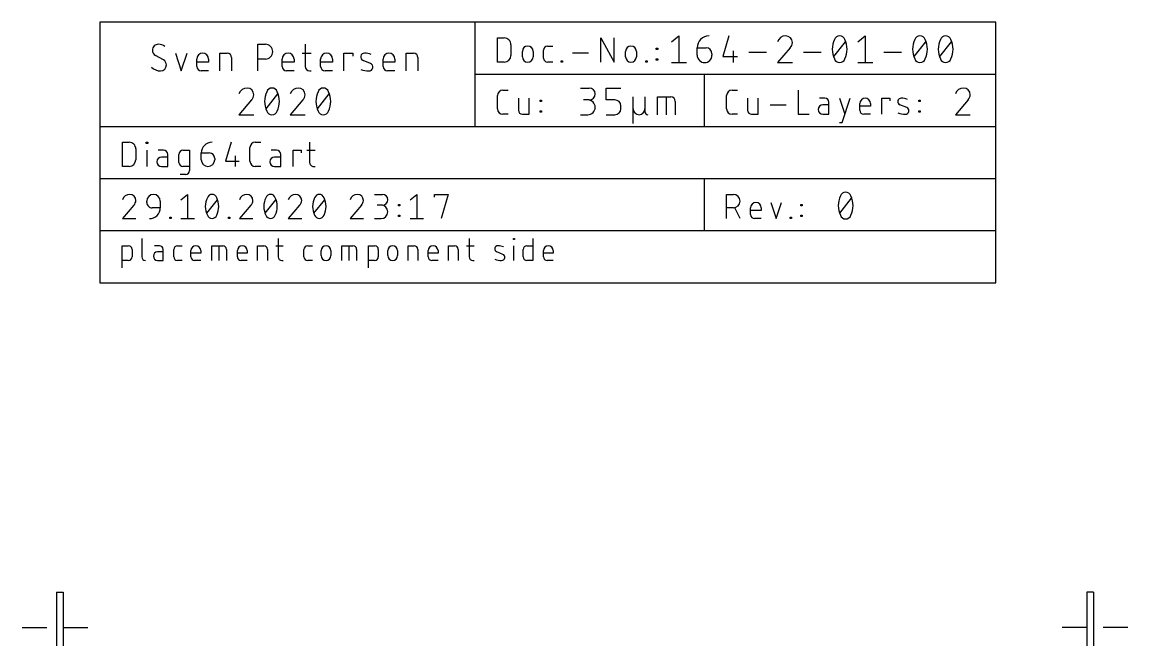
# Model space of a CAD drawing. Extents: x -8 to 66, y 0 to 104.
# Drawn here: x -4.7 to 62.7, y 66.8 to 104.4 of the extents above; entities that cross this region are included whole.
import ezdxf

# ---------------------------------------------------------------- set-up
doc = ezdxf.new("R2010")
doc.units = 0
doc.layers.add('21', color=253, linetype='CONTINUOUS')
doc.layers.add('48', color=6, linetype='CONTINUOUS')

msp = doc.modelspace()

# ---------------------------------------------------------------- linework, layer by layer
at = {"layer": '21'}
for p, q in [((2.5898, 91.2026), (2.5898, 90.0808)), ((10.9106, 91.2026), (10.9106, 90.0808)), ((22.5459, 91.2026), (22.5459, 90.0808)), ((25.2432, 91.1278), (25.2432, 91.2026)), ((25.2432, 91.2026), (25.318, 91.2026)), ((25.318, 91.1278), (25.2432, 91.1278)), ((25.318, 91.2026), (25.318, 91.1278)), ((26.4381, 91.2026), (26.4381, 89.8564)), ((1.4002, 89.4077), (1.4002, 90.7539)), ((1.4002, 90.7539), (1.7741, 90.7539)), ((1.9985, 90.5295), (1.9985, 90.0808)), ((3.6733, 90.7539), (3.3741, 90.7539)), ((3.8977, 90.3799), (3.5611, 90.3799)), ((3.8977, 89.8564), (3.8977, 90.5295)), ((4.5419, 90.0808), (4.5419, 90.5295)), ((4.7662, 90.7539), (5.0654, 90.7539)), ((5.5894, 90.0808), (5.5894, 90.4547)), ((6.1877, 90.4547), (6.1877, 90.3051)), ((6.8543, 89.8564), (6.8543, 90.7539)), ((6.8543, 90.7539), (7.5274, 90.7539)), ((7.303, 89.8564), (7.303, 90.7539)), ((7.7517, 90.5295), (7.7517, 89.8564)), ((8.4183, 90.0808), (8.4183, 90.4547)), ((9.0166, 90.4547), (9.0166, 90.3051)), ((9.6503, 89.8564), (9.6503, 90.7539)), ((9.6503, 90.7539), (10.0242, 90.7539)), ((10.2486, 90.5295), (10.2486, 89.8564)), ((10.761, 90.7539), (11.2098, 90.7539)), ((12.4812, 90.0808), (12.4812, 90.5295)), ((12.7056, 90.7539), (13.0047, 90.7539)), ((13.5287, 90.1556), (13.5287, 90.4547)), ((14.127, 90.4547), (14.127, 90.1556)), ((14.7936, 89.8564), (14.7936, 90.7539)), ((14.7936, 90.7539), (15.4667, 90.7539)), ((15.2423, 89.8564), (15.2423, 90.7539)), ((15.6911, 90.5295), (15.6911, 89.8564)), ((16.4119, 89.4077), (16.4119, 90.7539)), ((16.4119, 90.7539), (16.7858, 90.7539)), ((17.0102, 90.5295), (17.0102, 90.0808)), ((17.5896, 90.1556), (17.5896, 90.4547)), ((18.1879, 90.4547), (18.1879, 90.1556)), ((18.8216, 89.8564), (18.8216, 90.7539)), ((18.8216, 90.7539), (19.1955, 90.7539)), ((19.4199, 90.5295), (19.4199, 89.8564)), ((20.0536, 90.0808), (20.0536, 90.4547)), ((20.6519, 90.4547), (20.6519, 90.3051)), ((21.2855, 89.8564), (21.2855, 90.7539)), ((21.2855, 90.7539), (21.6595, 90.7539)), ((21.8839, 90.5295), (21.8839, 89.8564)), ((22.3963, 90.7539), (22.845, 90.7539)), ((24.6006, 90.2303), (24.2267, 90.3799)), ((25.2806, 89.8564), (25.2806, 90.7539)), ((25.8398, 90.0808), (25.8398, 90.5295)), ((26.0641, 90.7539), (26.4381, 90.7539)), ((27.0803, 90.0808), (27.0803, 90.4547)), ((27.6787, 90.4547), (27.6787, 90.3051)), ((1.7741, 89.8564), (1.4002, 89.8564)), ((3.5611, 89.8564), (3.8977, 89.8564)), ((5.0654, 89.8564), (4.7662, 89.8564)), ((6.1877, 90.3051), (5.5894, 90.3051)), ((6.1877, 89.8564), (5.8137, 89.8564)), ((9.0166, 90.3051), (8.4183, 90.3051)), ((9.0166, 89.8564), (8.6427, 89.8564)), ((11.135, 89.8564), (11.2098, 89.8564)), ((13.0047, 89.8564), (12.7056, 89.8564)), ((16.7858, 89.8564), (16.4119, 89.8564)), ((20.6519, 90.3051), (20.0536, 90.3051)), ((20.6519, 89.8564), (20.2779, 89.8564)), ((22.7702, 89.8564), (22.845, 89.8564)), ((26.4381, 89.8564), (26.0641, 89.8564)), ((27.6787, 90.3051), (27.0803, 90.3051)), ((27.6787, 89.8564), (27.3047, 89.8564)), ((-2.6, 69.65), (-2.6, 58.35)), ((-2.6, 69.65), (-2.2, 69.65)), ((-2.2, 69.65), (-2.2, 46.35)), ((60.2, 69.65), (60.2, 46.35)), ((60.6, 69.65), (60.2, 69.65)), ((60.6, 69.65), (60.6, 58.35)), ((-4.7, 67.5), (-3.2, 67.5)), ((-2.2, 67.5), (-0.7, 67.5)), ((60.2, 67.5), (58.7, 67.5)), ((62.7, 67.5), (61.2, 67.5))]:
    msp.add_line(p, q, dxfattribs=at)
for centre, radius, start, end in [((1.7741, 90.5295), 0.2244, 0, 90), ((3.5611, 90.1182), 0.2618, 90, 270), ((3.6733, 90.5295), 0.2244, 0, 90), ((4.7662, 90.5295), 0.2244, 89.9992, 180), ((5.8885, 90.4547), 0.2992, 0, 180), ((7.5274, 90.5295), 0.2244, 0, 90), ((8.7175, 90.4547), 0.2992, 0, 180), ((10.0242, 90.5295), 0.2244, 0, 90), ((12.7056, 90.5295), 0.2244, 89.9992, 180), ((13.8279, 90.4547), 0.2992, 0, 180), ((15.4667, 90.5295), 0.2244, 0, 90), ((16.7858, 90.5295), 0.2244, 0, 90), ((17.8888, 90.4547), 0.2992, 0, 180), ((19.1955, 90.5295), 0.2244, 0, 90), ((20.3527, 90.4547), 0.2992, 0, 180), ((21.6595, 90.5295), 0.2244, 0, 90), ((24.2987, 90.56), 0.1939, 89.181, 248.1986), ((24.2893, 89.9046), 0.8493, 65.7609, 89.181), ((26.0641, 90.5295), 0.2244, 89.9992, 180), ((27.3795, 90.4547), 0.2992, 0, 180), ((1.7741, 90.0808), 0.2244, 270.0008, 0), ((2.8141, 90.0808), 0.2244, 180, 270), ((4.7662, 90.0808), 0.2244, 180, 270), ((5.8137, 90.0808), 0.2244, 180, 270), ((8.6427, 90.0808), 0.2244, 180, 270), ((11.135, 90.0808), 0.2244, 180, 270), ((12.7056, 90.0808), 0.2244, 180, 270), ((13.8279, 90.1556), 0.2992, 180, 0), ((16.7858, 90.0808), 0.2244, 270.0008, 0), ((17.8888, 90.1556), 0.2992, 180, 0), ((20.2779, 90.0808), 0.2244, 180, 270), ((22.7702, 90.0808), 0.2244, 180, 270), ((24.544, 91.1247), 1.2684, 250.2096, 269.181), ((24.5286, 90.0503), 0.1939, 269.181, 68.1986), ((26.0641, 90.0808), 0.2244, 180, 270), ((27.3047, 90.0808), 0.2244, 180, 270)]:
    msp.add_arc(centre, radius, start, end, dxfattribs=at)
at = {"layer": '48'}
for p, q in [((22.9013, 104.3725), (0.0413, 104.3725)), ((0.0413, 104.3725), (0.0413, 98.0225)), ((54.6513, 104.3725), (22.9013, 104.3725)), ((22.9013, 104.3725), (22.9013, 101.1975)), ((54.6513, 101.1975), (54.6513, 104.3725)), ((24.2729, 101.9341), (24.2729, 103.4073)), ((24.2729, 103.4073), (24.6821, 103.4073)), ((30.566, 101.9341), (30.566, 103.4073)), ((30.566, 103.4073), (31.3845, 101.9341)), ((31.3845, 101.9341), (31.3845, 103.4073)), ((34.8837, 103.1731), (35.3353, 103.5343)), ((35.3353, 103.5343), (35.3353, 101.9087)), ((38.3712, 103.5343), (38.0099, 102.2699)), ((44.7696, 102.2699), (45.4921, 103.1731)), ((46.2424, 103.1731), (46.6939, 103.5343)), ((46.6939, 103.5343), (46.6939, 101.9087)), ((49.6674, 102.2699), (50.3898, 103.1731)), ((51.2305, 102.2699), (51.953, 103.1731)), ((4.6397, 102.4844), (5.001, 101.4007)), ((5.001, 101.4007), (5.3622, 102.4844)), ((7.3491, 101.4007), (7.3491, 102.4844)), ((7.3491, 102.4844), (7.8007, 102.4844)), ((9.6767, 101.4007), (9.6767, 103.0263)), ((9.6767, 103.0263), (10.1283, 103.0263)), ((12.3777, 102.4844), (12.9196, 102.4844)), ((12.5583, 103.0263), (12.5583, 101.6716)), ((14.9127, 101.4007), (14.9127, 102.4844)), ((14.9127, 102.4844), (15.4546, 102.4844)), ((15.4546, 102.4844), (15.4546, 102.3038)), ((18.7078, 101.4007), (18.7078, 102.4844)), ((18.7078, 102.4844), (19.1594, 102.4844)), ((25.0913, 102.9981), (25.0913, 102.3433)), ((25.7917, 102.2615), (25.7917, 102.5889)), ((26.4465, 102.5889), (26.4465, 102.2615)), ((27.0822, 102.1796), (27.0822, 102.6707)), ((27.3277, 102.9162), (27.6551, 102.9162)), ((28.8489, 102.507), (29.8311, 102.507)), ((32.0849, 102.2615), (32.0849, 102.5889)), ((32.7396, 102.5889), (32.7396, 102.2615)), ((33.957, 102.7116), (33.957, 102.7935)), ((33.957, 102.7935), (34.0389, 102.7935)), ((34.0389, 102.7116), (33.957, 102.7116)), ((34.0389, 102.7935), (34.0389, 102.7116)), ((36.4468, 102.8118), (36.9887, 102.8118)), ((36.4468, 102.3603), (36.4468, 102.8118)), ((37.3499, 102.4506), (37.3499, 102.3603)), ((38.6421, 102.6312), (38.6421, 101.9087)), ((39.587, 102.5409), (40.6707, 102.5409)), ((42.1122, 102.8118), (41.3446, 101.9087)), ((42.9216, 102.5409), (44.0054, 102.5409)), ((47.8194, 102.5409), (48.9031, 102.5409)), ((3.9172, 102.078), (3.4205, 102.349)), ((5.9423, 101.6716), (5.9423, 102.1232)), ((6.6648, 101.9426), (5.9423, 101.9426)), ((6.6648, 102.1232), (6.6648, 101.9426)), ((8.0716, 102.2135), (8.0716, 101.4007)), ((10.1283, 102.1232), (9.6767, 102.1232)), ((11.1527, 101.6716), (11.1527, 102.1232)), ((11.8752, 101.9426), (11.1527, 101.9426)), ((11.8752, 102.1232), (11.8752, 101.9426)), ((13.4974, 101.6716), (13.4974, 102.1232)), ((14.2199, 101.9426), (13.4974, 101.9426)), ((14.2199, 102.1232), (14.2199, 101.9426)), ((16.5333, 101.8523), (16.0818, 102.0329)), ((17.301, 101.6716), (17.301, 102.1232)), ((18.0235, 101.9426), (17.301, 101.9426)), ((18.0235, 102.1232), (18.0235, 101.9426)), ((19.4303, 102.2135), (19.4303, 101.4007)), ((24.6821, 101.9341), (24.2729, 101.9341)), ((27.6551, 101.9341), (27.3277, 101.9341)), ((28.1594, 101.9341), (28.1594, 102.0159)), ((28.1594, 102.0159), (28.2412, 102.0159)), ((28.2412, 101.9341), (28.1594, 101.9341)), ((28.2412, 102.0159), (28.2412, 101.9341)), ((33.3128, 101.9341), (33.3128, 102.0159)), ((33.3128, 102.0159), (33.3947, 102.0159)), ((33.3947, 101.9341), (33.3128, 101.9341)), ((33.3947, 102.0159), (33.3947, 101.9341)), ((33.957, 102.0569), (33.957, 102.1387)), ((33.957, 102.1387), (34.0389, 102.1387)), ((34.0389, 102.0569), (33.957, 102.0569)), ((34.0389, 102.1387), (34.0389, 102.0569)), ((34.8837, 101.9087), (35.7868, 101.9087)), ((38.0099, 102.2699), (38.9131, 102.2699)), ((41.3446, 101.9087), (42.2477, 101.9087)), ((46.2424, 101.9087), (47.1455, 101.9087)), ((6.6648, 101.4007), (6.2133, 101.4007)), ((11.8752, 101.4007), (11.4237, 101.4007)), ((12.8293, 101.4007), (12.9196, 101.4007)), ((14.2199, 101.4007), (13.7683, 101.4007)), ((18.0235, 101.4007), (17.5719, 101.4007)), ((22.9013, 101.1975), (22.9013, 98.0225)), ((22.9013, 101.1975), (36.8713, 101.1975)), ((36.8713, 101.1975), (54.6513, 101.1975)), ((36.8713, 101.1975), (36.8713, 98.0225)), ((54.6513, 98.0225), (54.6513, 101.1975)), ((10.1697, 99.0949), (10.8922, 99.9981)), ((13.2959, 99.0949), (14.0184, 99.9981)), ((24.2729, 99.0865), (24.2729, 99.9049)), ((24.6002, 100.2323), (24.9276, 100.2323)), ((29.3275, 100.3593), (29.8693, 100.3593)), ((30.8906, 99.6368), (30.8906, 100.3593)), ((30.8906, 100.3593), (31.7937, 100.3593)), ((32.5431, 98.1918), (32.5431, 99.8174)), ((33.2656, 99.8174), (33.2656, 99.0949)), ((34.0307, 98.7337), (34.0307, 99.8174)), ((34.0307, 99.8174), (34.8435, 99.8174)), ((34.5726, 98.7337), (34.5726, 99.8174)), ((38.2429, 99.0865), (38.2429, 99.9049)), ((38.5702, 100.2323), (38.8976, 100.2323)), ((42.6121, 100.2323), (42.6121, 98.7591)), ((9.2839, 99.6368), (8.5163, 98.7337)), ((12.4101, 99.6368), (11.6425, 98.7337)), ((25.5489, 99.7412), (25.5489, 99.0046)), ((26.2037, 98.7591), (26.2037, 99.7412)), ((26.876, 99.5366), (26.876, 99.6185)), ((26.876, 99.6185), (26.9578, 99.6185)), ((26.9578, 99.5366), (26.876, 99.5366)), ((26.9578, 99.6185), (26.9578, 99.5366)), ((29.8693, 99.6368), (29.5081, 99.6368)), ((31.4324, 99.6368), (30.8906, 99.6368)), ((31.7937, 99.0949), (31.7937, 99.2756)), ((33.2656, 99.0949), (33.2656, 98.9143)), ((35.1144, 99.5465), (35.1144, 98.7337)), ((39.5189, 99.7412), (39.5189, 99.0046)), ((40.1737, 98.7591), (40.1737, 99.7412)), ((40.8914, 99.332), (41.8735, 99.332)), ((44.2302, 99.7412), (43.9028, 99.7412)), ((44.4757, 99.332), (44.1074, 99.332)), ((44.4757, 98.7591), (44.4757, 99.4957)), ((45.1184, 99.7412), (45.4457, 98.7591)), ((45.2821, 98.268), (45.7731, 99.7412)), ((46.3572, 99.0046), (46.3572, 99.4139)), ((47.0119, 99.2502), (46.3572, 99.2502)), ((47.0119, 99.4139), (47.0119, 99.2502)), ((47.7055, 98.7591), (47.7055, 99.7412)), ((47.7055, 99.7412), (48.1966, 99.7412)), ((48.1966, 99.7412), (48.1966, 99.5775)), ((49.2181, 99.1683), (48.8089, 99.332)), ((49.9637, 99.5366), (49.9637, 99.6185)), ((49.9637, 99.6185), (50.0455, 99.6185)), ((50.0455, 99.5366), (49.9637, 99.5366)), ((50.0455, 99.6185), (50.0455, 99.5366)), ((52.9551, 99.6368), (52.1875, 98.7337)), ((8.5163, 98.7337), (9.4194, 98.7337)), ((11.6425, 98.7337), (12.5456, 98.7337)), ((24.9276, 98.7591), (24.6002, 98.7591)), ((25.7945, 98.7591), (26.2037, 98.7591)), ((26.876, 98.8819), (26.876, 98.9637)), ((26.876, 98.9637), (26.9578, 98.9637)), ((26.9578, 98.8819), (26.876, 98.8819)), ((26.9578, 98.9637), (26.9578, 98.8819)), ((29.3275, 98.7337), (29.779, 98.7337)), ((30.8906, 98.7337), (31.4324, 98.7337)), ((38.8976, 98.7591), (38.5702, 98.7591)), ((39.7645, 98.7591), (40.1737, 98.7591)), ((42.6121, 98.7591), (43.2668, 98.7591)), ((44.1074, 98.7591), (44.4757, 98.7591)), ((47.0119, 98.7591), (46.6027, 98.7591)), ((49.9637, 98.8819), (49.9637, 98.9637)), ((49.9637, 98.9637), (50.0455, 98.9637)), ((50.0455, 98.8819), (49.9637, 98.8819)), ((50.0455, 98.9637), (50.0455, 98.8819)), ((52.1875, 98.7337), (53.0906, 98.7337)), ((0.0413, 98.0225), (0.0413, 94.8475)), ((0.0413, 98.0225), (22.9013, 98.0225)), ((22.9013, 98.0225), (36.8713, 98.0225)), ((36.8713, 98.0225), (54.6513, 98.0225)), ((45.1184, 98.268), (45.2821, 98.268)), ((54.6513, 94.8475), (54.6513, 98.0225)), ((1.4129, 95.5841), (1.4129, 97.0573)), ((1.4129, 97.0573), (1.8221, 97.0573)), ((2.8713, 96.9755), (2.8713, 97.0573)), ((2.8713, 97.0573), (2.9531, 97.0573)), ((2.9531, 97.0573), (2.9531, 96.9755)), ((8.0334, 97.0573), (7.706, 95.9115)), ((9.515, 97.0573), (9.8424, 97.0573)), ((12.8257, 97.0573), (12.8257, 95.8296)), ((2.2313, 96.6481), (2.2313, 95.9933)), ((2.9531, 96.9755), (2.8713, 96.9755)), ((2.9122, 95.5841), (2.9122, 96.5662)), ((3.9265, 96.5662), (3.5991, 96.5662)), ((5.1007, 96.5662), (5.51, 96.5662)), ((5.51, 96.5662), (5.51, 95.3386)), ((6.2194, 96.4025), (6.7105, 96.4025)), ((6.2194, 95.9933), (6.2194, 96.4025)), ((9.1876, 95.9115), (9.1876, 96.7299)), ((10.8143, 96.5662), (10.4869, 96.5662)), ((11.812, 95.5841), (11.812, 96.5662)), ((11.812, 96.5662), (12.3031, 96.5662)), ((12.3031, 96.5662), (12.3031, 96.4025)), ((12.662, 96.5662), (13.1531, 96.5662)), ((4.172, 96.157), (3.8037, 96.157)), ((4.172, 95.5841), (4.172, 96.3207)), ((4.8552, 95.8296), (4.8552, 96.3207)), ((7.0379, 96.0752), (7.0379, 95.9933)), ((7.706, 95.9115), (8.5245, 95.9115)), ((8.2789, 96.2389), (8.2789, 95.5841)), ((11.0598, 96.157), (10.6915, 96.157)), ((11.0598, 95.5841), (11.0598, 96.3207)), ((1.8221, 95.5841), (1.4129, 95.5841)), ((3.8037, 95.5841), (4.172, 95.5841)), ((5.2644, 95.093), (4.937, 95.093)), ((5.51, 95.5841), (5.1007, 95.5841)), ((9.8424, 95.5841), (9.515, 95.5841)), ((10.6915, 95.5841), (11.0598, 95.5841)), ((13.0712, 95.5841), (13.1531, 95.5841)), ((0.0413, 94.8475), (0.0413, 91.6725)), ((0.0413, 94.8475), (36.8713, 94.8475)), ((36.8713, 94.8475), (54.6513, 94.8475)), ((36.8713, 94.8475), (36.8713, 91.6725)), ((54.6513, 91.6725), (54.6513, 94.8475)), ((4.9806, 93.5549), (5.3898, 93.8823)), ((5.3898, 93.8823), (5.3898, 92.4091)), ((16.7741, 93.8823), (17.2652, 93.8823)), ((18.9544, 93.5549), (19.3636, 93.8823)), ((19.3636, 93.8823), (19.3636, 92.4091)), ((20.441, 93.7186), (20.441, 93.8823)), ((20.441, 93.8823), (21.2594, 93.8823)), ((21.2594, 93.8823), (20.8502, 92.4091)), ((38.2429, 92.4091), (38.2429, 93.8823)), ((38.2429, 93.8823), (38.6521, 93.8823)), ((2.1085, 93.2275), (1.4129, 92.4091)), ((2.8994, 93.3912), (2.8994, 93.4731)), ((3.7179, 93.0639), (3.2268, 93.0639)), ((3.7179, 93.4731), (3.7179, 93.0639)), ((6.549, 92.7365), (7.2038, 93.5549)), ((9.2441, 93.2275), (8.5484, 92.4091)), ((10.1168, 92.7365), (10.7716, 93.5549)), ((12.2172, 93.2275), (11.5216, 92.4091)), ((13.09, 92.7365), (13.7447, 93.5549)), ((15.9832, 93.2275), (15.2875, 92.4091)), ((17.2652, 93.2275), (16.9378, 93.2275)), ((18.2326, 93.1866), (18.2326, 93.2685)), ((18.2326, 93.2685), (18.3144, 93.2685)), ((18.3144, 93.1866), (18.2326, 93.1866)), ((18.3144, 93.2685), (18.3144, 93.1866)), ((38.6521, 93.0639), (38.2429, 93.0639)), ((39.0613, 92.4091), (38.7339, 93.0639)), ((39.7008, 92.6546), (39.7008, 93.0639)), ((40.3556, 93.0639), (40.3556, 92.9002)), ((40.9397, 93.3912), (41.267, 92.4091)), ((41.267, 92.4091), (41.5944, 93.3912)), ((42.7622, 93.1866), (42.7622, 93.2685)), ((42.7622, 93.2685), (42.8441, 93.2685)), ((42.8441, 93.1866), (42.7622, 93.1866)), ((42.8441, 93.2685), (42.8441, 93.1866)), ((45.134, 92.7449), (45.8565, 93.6481)), ((1.4129, 92.4091), (2.2313, 92.4091)), ((4.3083, 92.4091), (4.3083, 92.4909)), ((4.3083, 92.4909), (4.3902, 92.4909)), ((4.3902, 92.4091), (4.3083, 92.4091)), ((4.3902, 92.4909), (4.3902, 92.4091)), ((4.9806, 92.4091), (5.7991, 92.4091)), ((7.8761, 92.4091), (7.8761, 92.4909)), ((7.8761, 92.4909), (7.9579, 92.4909)), ((7.9579, 92.4091), (7.8761, 92.4091)), ((7.9579, 92.4909), (7.9579, 92.4091)), ((8.5484, 92.4091), (9.3668, 92.4091)), ((11.5216, 92.4091), (12.34, 92.4091)), ((15.2875, 92.4091), (16.106, 92.4091)), ((16.7741, 92.4091), (17.1833, 92.4091)), ((18.2326, 92.5319), (18.2326, 92.6137)), ((18.2326, 92.6137), (18.3144, 92.6137)), ((18.3144, 92.5319), (18.2326, 92.5319)), ((18.3144, 92.6137), (18.3144, 92.5319)), ((18.9544, 92.4091), (19.7729, 92.4091)), ((40.3556, 92.9002), (39.7008, 92.9002)), ((40.3556, 92.4091), (39.9464, 92.4091)), ((42.1181, 92.4091), (42.1181, 92.4909)), ((42.1181, 92.4909), (42.1999, 92.4909)), ((42.1999, 92.4091), (42.1181, 92.4091)), ((42.1999, 92.4909), (42.1999, 92.4091)), ((42.7622, 92.5319), (42.7622, 92.6137)), ((42.7622, 92.6137), (42.8441, 92.6137)), ((42.8441, 92.5319), (42.7622, 92.5319)), ((42.8441, 92.6137), (42.8441, 92.5319)), ((0.0413, 91.6725), (0.0413, 88.4975)), ((0.0413, 91.6725), (36.8713, 91.6725)), ((36.8713, 91.6725), (54.6513, 91.6725)), ((54.6513, 88.4975), (54.6513, 91.6725)), ((0.0413, 88.4975), (54.6513, 88.4975))]:
    msp.add_line(p, q, dxfattribs=at)
for centre, radius, start, end in [((24.6821, 102.9981), 0.4092, 359.9996, 90), ((37.1693, 102.8118), 0.7225, 90.0002, 180), ((41.8413, 103.0122), 0.5221, 90.0001, 162.0549), ((41.8413, 103.1279), 0.4064, 0, 90), ((41.8112, 103.1279), 0.4365, 313.6036, 359.9997), ((46.0189, 102.7215), 1.3396, 154.0109, 180.0001), ((45.1308, 103.2002), 0.3342, 90.0001, 161.0756), ((45.1308, 103.2001), 0.3342, 18.9248, 90), ((44.2428, 102.7215), 1.3396, 360, 25.9891), ((50.9167, 102.7215), 1.3396, 154.0109, 180.0001), ((50.0286, 103.2002), 0.3342, 90.0001, 161.0756), ((50.0286, 103.2001), 0.3342, 18.9248, 90), ((49.1405, 102.7215), 1.3396, 360, 25.9891), ((52.4798, 102.7215), 1.3396, 154.0109, 180.0001), ((51.5917, 103.2002), 0.3342, 90.0001, 161.0756), ((51.5917, 103.2001), 0.3342, 18.9248, 90), ((50.7037, 102.7215), 1.3396, 360, 25.9891), ((3.6067, 102.6651), 0.3669, 179.9998, 239.49), ((3.6011, 102.6651), 0.3612, 89.9995, 180), ((3.6011, 102.349), 0.6773, 53.1301, 89.9995), ((6.3036, 102.1232), 0.3612, 0, 180), ((7.8007, 102.2135), 0.2709, 0.0007, 90), ((10.1283, 102.5747), 0.4516, 270, 90), ((11.514, 102.1232), 0.3612, 0, 180), ((13.8587, 102.1232), 0.3612, 0, 180), ((16.1687, 102.2503), 0.2342, 89.1818, 248.1988), ((16.1574, 101.459), 1.0256, 65.7611, 89.1818), ((17.6622, 102.1232), 0.3612, 0, 180), ((19.1594, 102.2135), 0.2709, 0.0007, 90), ((26.1191, 102.5889), 0.3274, 0, 180), ((27.3277, 102.6707), 0.2455, 90, 180), ((32.4123, 102.5889), 0.3274, 0, 180), ((36.9887, 102.4506), 0.3612, 0, 90), ((46.0189, 102.7215), 1.3396, 180, 205.9889), ((44.2427, 102.7215), 1.3396, 334.0111, 360), ((50.9167, 102.7215), 1.3396, 180, 205.9889), ((49.1405, 102.7215), 1.3396, 334.0111, 360), ((52.4798, 102.7215), 1.3396, 180, 205.9889), ((50.7036, 102.7215), 1.3396, 334.0111, 360), ((3.7309, 101.7619), 0.3669, 0, 59.4898), ((16.4464, 101.6348), 0.2342, 269.1818, 68.1988), ((24.6821, 102.3433), 0.4092, 270.0004, 360), ((26.1191, 102.2615), 0.3274, 180, 0), ((27.3277, 102.1796), 0.2455, 180, 270), ((32.4123, 102.2615), 0.3274, 180, 0), ((36.8984, 102.3603), 0.4516, 180, 0), ((45.1308, 102.2429), 0.3342, 198.925, 270), ((45.1308, 102.2429), 0.3342, 269.9999, 341.0745), ((50.0286, 102.2429), 0.3342, 198.925, 270), ((50.0286, 102.2429), 0.3342, 269.9999, 341.0745), ((51.5917, 102.2429), 0.3342, 198.925, 270), ((51.5917, 102.2429), 0.3342, 269.9999, 341.0745), ((3.7366, 102.1638), 0.7631, 224.7608, 269.9999), ((3.7366, 101.7619), 0.3612, 270, 0), ((6.2133, 101.6716), 0.2709, 180, 270), ((11.4237, 101.6716), 0.2709, 180, 270), ((12.8293, 101.6716), 0.2709, 180, 270), ((13.7683, 101.6716), 0.2709, 180, 270), ((16.4649, 102.9321), 1.5316, 250.2089, 269.1818), ((17.5719, 101.6716), 0.2709, 180, 270), ((9.013, 99.8372), 0.5221, 90.0001, 162.0549), ((9.013, 99.9529), 0.4064, 0, 90), ((8.9829, 99.9529), 0.4365, 313.6036, 359.9997), ((11.419, 99.5465), 1.3396, 154.0109, 180.0001), ((10.5309, 100.0252), 0.3342, 90.0001, 161.0756), ((10.5309, 100.0251), 0.3342, 18.9248, 90), ((9.6429, 99.5465), 1.3396, 360, 25.9891), ((12.1392, 99.8372), 0.5221, 90.0001, 162.0549), ((12.1392, 99.9529), 0.4064, 0, 90), ((12.1091, 99.9529), 0.4365, 313.6036, 359.9997), ((14.5452, 99.5465), 1.3396, 154.0109, 180.0001), ((13.6572, 100.0252), 0.3342, 90.0001, 161.0756), ((13.6572, 100.0251), 0.3342, 18.9248, 90), ((12.7691, 99.5465), 1.3396, 360, 25.9891), ((24.6002, 99.9049), 0.3274, 90.0005, 180), ((29.8693, 99.9981), 0.3612, 270, 90), ((34.8435, 99.5465), 0.2709, 0, 90), ((38.5702, 99.9049), 0.3274, 90.0005, 180), ((52.6842, 99.8372), 0.5221, 90.0001, 162.0549), ((52.6842, 99.9529), 0.4064, 0, 90), ((52.654, 99.9529), 0.4365, 313.6036, 359.9997), ((11.419, 99.5465), 1.3396, 180, 205.9889), ((9.6429, 99.5465), 1.3396, 334.0111, 360), ((14.5453, 99.5465), 1.3396, 180, 205.9889), ((12.7691, 99.5465), 1.3396, 334.0111, 360), ((24.6002, 99.0865), 0.3274, 180, 270), ((29.779, 99.1853), 0.4516, 270, 90), ((31.4324, 99.2756), 0.3612, 0, 90), ((31.4324, 99.0949), 0.3612, 270, 0), ((32.9044, 99.0949), 0.3612, 180, 0), ((38.5702, 99.0865), 0.3274, 180, 270), ((44.1074, 99.0456), 0.2865, 90, 270), ((44.2302, 99.4957), 0.2455, 0, 90), ((46.6846, 99.4139), 0.3274, 0, 180), ((48.8877, 99.529), 0.2122, 89.1816, 248.1986), ((48.8775, 98.8119), 0.9294, 65.761, 89.1816), ((49.1393, 98.9713), 0.2122, 269.1816, 68.1989), ((10.5309, 99.0679), 0.3342, 198.925, 270), ((10.5309, 99.0679), 0.3342, 269.9999, 341.0745), ((13.6572, 99.0679), 0.3342, 198.925, 270), ((13.6572, 99.0679), 0.3342, 269.9999, 341.0745), ((25.7945, 99.0046), 0.2455, 180, 270), ((33.4462, 98.9143), 0.1806, 180, 270), ((39.7645, 99.0046), 0.2455, 180, 270), ((46.6027, 99.0046), 0.2455, 180, 270), ((49.1561, 100.147), 1.388, 250.2089, 269.1815), ((1.8221, 96.6481), 0.4092, 359.9996, 90), ((6.8742, 96.4025), 0.6548, 90.0003, 180), ((9.515, 96.7299), 0.3274, 90.0005, 180), ((3.9265, 96.3207), 0.2455, 0, 90), ((5.1007, 96.3207), 0.2455, 90, 180), ((6.7105, 96.0752), 0.3274, 0, 90), ((10.8143, 96.3207), 0.2455, 0, 90), ((1.8221, 95.9933), 0.4092, 270.0004, 360), ((3.8037, 95.8706), 0.2865, 90, 270), ((5.1007, 95.8296), 0.2455, 180, 270), ((6.6287, 95.9933), 0.4092, 180, 0), ((9.515, 95.9115), 0.3274, 180, 270), ((10.6915, 95.8706), 0.2865, 90, 270), ((13.0712, 95.8296), 0.2455, 180, 270.0007), ((5.2644, 95.3386), 0.2455, 270.0015, 0), ((1.863, 93.4091), 0.4732, 90, 162.0549), ((1.863, 93.514), 0.3683, 0, 90), ((3.3086, 93.4731), 0.4092, 0, 180), ((6.8764, 93.5795), 0.3028, 90, 161.0756), ((6.8764, 93.5795), 0.3028, 18.9237, 90.0001), ((8.9985, 93.4091), 0.4732, 90, 162.0549), ((8.9985, 93.514), 0.3683, 0, 90), ((10.4442, 93.5795), 0.3028, 90, 161.0756), ((10.4442, 93.5795), 0.3028, 18.9237, 90.0001), ((11.9717, 93.4091), 0.4732, 90, 162.0549), ((11.9717, 93.514), 0.3683, 0, 90), ((13.4173, 93.5795), 0.3028, 90, 161.0756), ((13.4173, 93.5795), 0.3028, 18.9237, 90.0001), ((15.7377, 93.4091), 0.4732, 90, 162.0549), ((15.7377, 93.514), 0.3683, 0, 90), ((17.2652, 93.5549), 0.3274, 270, 90), ((38.6521, 93.4731), 0.4092, 270, 90), ((46.3833, 93.1965), 1.3396, 154.0109, 180.0001), ((45.4953, 93.6752), 0.3342, 90.0001, 161.0756), ((45.4953, 93.6751), 0.3342, 18.9248, 90), ((44.6072, 93.1965), 1.3396, 360, 25.9891), ((1.8357, 93.514), 0.3956, 313.6022, 0), ((3.2268, 93.3912), 0.3274, 179.9995, 270), ((3.0631, 93.0639), 0.6548, 270, 0), ((7.6812, 93.1457), 1.214, 154.0109, 180), ((7.6812, 93.1457), 1.214, 180, 205.9889), ((6.0716, 93.1457), 1.214, 360, 25.9897), ((6.0716, 93.1457), 1.214, 334.0105, 359.9999), ((8.9713, 93.514), 0.3956, 313.6022, 0), ((11.249, 93.1457), 1.214, 154.0109, 180), ((11.249, 93.1457), 1.214, 180, 205.9889), ((9.6394, 93.1457), 1.214, 360, 25.9897), ((9.6394, 93.1457), 1.214, 334.0105, 359.9999), ((11.9444, 93.514), 0.3956, 313.6022, 0), ((14.2222, 93.1457), 1.214, 154.0109, 180), ((14.2222, 93.1457), 1.214, 180, 205.9889), ((12.6125, 93.1457), 1.214, 334.0105, 359.9999), ((12.6126, 93.1457), 1.214, 360, 25.9897), ((15.7104, 93.514), 0.3956, 313.6022, 0), ((17.1833, 92.8183), 0.4092, 270, 90), ((40.0282, 93.0639), 0.3274, 0, 180), ((46.3833, 93.1965), 1.3396, 180, 205.9889), ((44.6072, 93.1965), 1.3396, 334.0111, 360), ((6.8764, 92.7119), 0.3028, 198.9251, 270.0001), ((6.8764, 92.7119), 0.3028, 270, 341.0759), ((10.4442, 92.7119), 0.3028, 198.9251, 270.0001), ((10.4442, 92.7119), 0.3028, 270, 341.0759), ((13.4173, 92.7119), 0.3028, 198.9251, 270.0001), ((13.4173, 92.7119), 0.3028, 270, 341.0759), ((39.9464, 92.6546), 0.2455, 180, 270), ((45.4953, 92.7178), 0.3342, 198.925, 270), ((45.4953, 92.7179), 0.3342, 269.9999, 341.0745)]:
    msp.add_arc(centre, radius, start, end, dxfattribs=at)

doc.saveas('drawing.dxf')
